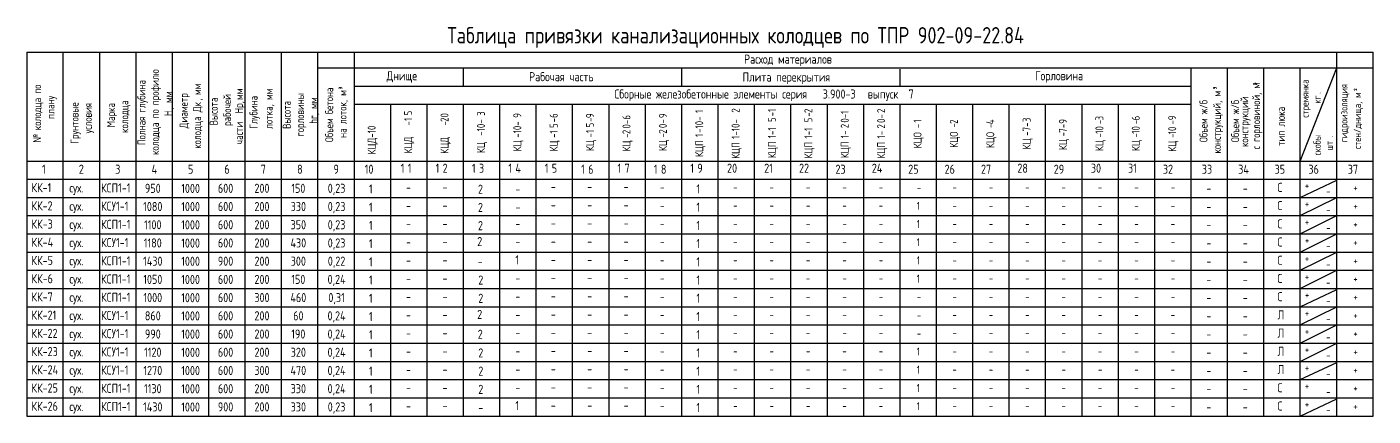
# Model space of a CAD drawing. Header units: millimetres. Extents: x 23834235 to 25435680, y -11289 to 22997815.
# Drawn here: x 24474117 to 24659117, y 22738947 to 22792346 of the extents above; entities that cross this region are included whole.
import ezdxf
from ezdxf.enums import TextEntityAlignment as Align

# ---------------------------------------------------------------- set-up
doc = ezdxf.new("R2010")
doc.units = ezdxf.units.MM
doc.styles.add('GOST 2.304', font='GOST_type.ttf')

msp = doc.modelspace()

# ---------------------------------------------------------------- linework, layer by layer
for p, q in [((24474116.784, 22788903.083), (24659116.784, 22788903.083)), ((24479116.784, 22738947.213), (24479116.784, 22788903.083)), ((24484116.784, 22738947.213), (24484116.784, 22788903.083)), ((24489116.784, 22738947.213), (24489116.784, 22788903.083)), ((24494116.784, 22738947.213), (24494116.784, 22788903.083)), ((24499116.784, 22738947.213), (24499116.784, 22788903.083)), ((24504116.784, 22738947.213), (24504116.784, 22788903.083)), ((24509116.784, 22738947.213), (24509116.784, 22788903.083)), ((24514116.784, 22738947.213), (24514116.784, 22788903.083)), ((24519116.784, 22738947.213), (24519116.784, 22788903.083)), ((24654116.784, 22738947.213), (24654116.784, 22788903.083)), ((24659116.784, 22738947.213), (24659116.784, 22788903.083)), ((24514116.784, 22786727.598), (24659116.784, 22786727.598)), ((24534116.784, 22784227.598), (24534116.784, 22786727.598)), ((24564116.784, 22784227.598), (24564116.784, 22786727.598)), ((24594116.784, 22784227.598), (24594116.784, 22786565.34)), ((24634116.784, 22738947.213), (24634116.784, 22786727.598)), ((24639116.784, 22738947.213), (24639116.784, 22786727.598)), ((24644116.784, 22738947.213), (24644116.784, 22786727.598)), ((24649116.784, 22738947.213), (24649116.784, 22786727.598)), ((24654116.784, 22738947.213), (24654116.784, 22786727.598)), ((24479116.784, 22738947.213), (24479116.784, 22783903.083)), ((24484116.784, 22738947.213), (24484116.784, 22783903.083)), ((24489116.784, 22738947.213), (24489116.784, 22783903.083)), ((24494116.784, 22738947.213), (24494116.784, 22783903.083)), ((24499116.784, 22738947.213), (24499116.784, 22783903.083)), ((24509116.784, 22738947.213), (24509116.784, 22783903.083)), ((24514116.784, 22738947.213), (24514116.784, 22783903.083)), ((24519116.784, 22784227.598), (24634116.784, 22784227.598)), ((24519116.784, 22738947.213), (24519116.784, 22783903.083)), ((24519116.784, 22781727.598), (24634116.784, 22781727.598)), ((24524116.784, 22738947.213), (24524116.784, 22781727.598)), ((24529116.784, 22738947.213), (24529116.784, 22781727.598)), ((24534116.784, 22738947.213), (24534116.784, 22781727.598)), ((24539116.784, 22738947.213), (24539116.784, 22781727.598)), ((24544116.784, 22738947.213), (24544116.784, 22781727.598)), ((24549116.784, 22738947.213), (24549116.784, 22781727.598)), ((24554116.784, 22738947.213), (24554116.784, 22781727.598)), ((24559116.784, 22738947.213), (24559116.784, 22781727.598)), ((24564116.784, 22738947.213), (24564116.784, 22781727.598)), ((24569116.784, 22738947.213), (24569116.784, 22781727.598)), ((24574116.784, 22738947.213), (24574116.784, 22781727.598)), ((24579116.784, 22738947.213), (24579116.784, 22781727.598)), ((24584116.784, 22738947.213), (24584116.784, 22781727.598)), ((24589116.784, 22738947.213), (24589116.784, 22781727.598)), ((24594116.784, 22738947.213), (24594116.784, 22781727.598)), ((24599116.784, 22738947.213), (24599116.784, 22781727.598)), ((24604116.784, 22738947.213), (24604116.784, 22781727.598)), ((24609116.784, 22738947.213), (24609116.784, 22781727.598)), ((24614116.784, 22738947.213), (24614116.784, 22781727.598)), ((24619116.784, 22738947.213), (24619116.784, 22781727.598)), ((24624116.784, 22738947.213), (24624116.784, 22781727.598)), ((24629116.784, 22738947.213), (24629116.784, 22781727.598)), ((24649116.784, 22738947.213), (24649116.784, 22781727.598)), ((24654116.784, 22738947.213), (24654116.784, 22781727.598)), ((24644116.784, 22738947.213), (24644116.784, 22779227.598)), ((24524116.784, 22738947.213), (24524116.784, 22776727.598)), ((24529116.784, 22738947.213), (24529116.784, 22776727.598)), ((24534116.784, 22738947.213), (24534116.784, 22776727.598)), ((24539116.784, 22738947.213), (24539116.784, 22776727.598)), ((24544116.784, 22738947.213), (24544116.784, 22776727.598)), ((24549116.784, 22738947.213), (24549116.784, 22776727.598)), ((24554116.784, 22738947.213), (24554116.784, 22776727.598)), ((24559116.784, 22738947.213), (24559116.784, 22776727.598)), ((24564116.784, 22738947.213), (24564116.784, 22776727.598)), ((24569116.784, 22738947.213), (24569116.784, 22776727.598)), ((24574116.784, 22738947.213), (24574116.784, 22776727.598)), ((24579116.784, 22738947.213), (24579116.784, 22776727.598)), ((24584116.784, 22738947.213), (24584116.784, 22776727.598)), ((24589116.784, 22738947.213), (24589116.784, 22776727.598)), ((24594116.784, 22738947.213), (24594116.784, 22776727.598)), ((24599116.784, 22738947.213), (24599116.784, 22776727.598)), ((24604116.784, 22738947.213), (24604116.784, 22776727.598)), ((24609116.784, 22738947.213), (24609116.784, 22776727.598)), ((24614116.784, 22738947.213), (24614116.784, 22776727.598)), ((24619116.784, 22738947.213), (24619116.784, 22776727.598)), ((24624116.784, 22738947.213), (24624116.784, 22776727.598)), ((24629116.784, 22738947.213), (24629116.784, 22776727.598)), ((24474116.784, 22773947.213), (24659116.784, 22773947.213)), ((24474116.784, 22771447.213), (24659116.784, 22771447.213)), ((24649116.784, 22768947.213), (24654116.784, 22771307.021)), ((24474116.784, 22768947.213), (24659116.784, 22768947.213)), ((24649116.784, 22766447.213), (24654116.784, 22768947.213)), ((24474116.784, 22766447.213), (24659116.784, 22766447.213)), ((24649116.784, 22763947.213), (24654116.784, 22766447.213)), ((24474116.784, 22763947.213), (24659116.784, 22763947.213)), ((24649116.784, 22761447.213), (24654116.784, 22763947.213)), ((24474116.784, 22761447.213), (24659116.784, 22761447.213)), ((24649116.784, 22758947.213), (24654116.784, 22761447.213)), ((24474116.784, 22758947.213), (24659116.784, 22758947.213)), ((24649116.784, 22756447.213), (24654116.784, 22758947.213)), ((24474116.784, 22756447.213), (24659116.784, 22756447.213)), ((24649116.784, 22753947.213), (24654116.784, 22756307.021)), ((24474116.784, 22753947.213), (24659116.784, 22753947.213)), ((24649116.784, 22751447.213), (24654116.784, 22753947.213)), ((24474116.784, 22751447.213), (24659116.784, 22751447.213)), ((24649116.784, 22748947.213), (24654116.784, 22751447.213)), ((24474116.784, 22748947.213), (24659116.784, 22748947.213)), ((24649116.784, 22746447.213), (24654116.784, 22748947.213)), ((24474116.784, 22746447.213), (24659116.784, 22746447.213)), ((24649116.784, 22743947.213), (24654116.784, 22746307.021)), ((24474116.784, 22743947.213), (24659116.784, 22743947.213)), ((24474116.784, 22741447.213), (24659116.784, 22741447.213)), ((24649116.784, 22738947.213), (24654116.784, 22741307.021)), ((24474116.784, 22738947.213), (24659116.784, 22738947.213))]:
    msp.add_line(p, q)
at = {"ltscale": 0.01}
for p, q in [((24474116.784, 22788903.083), (24474116.784, 22738947.213)), ((24649116.784, 22773947.213), (24654116.784, 22786727.598)), ((24474116.784, 22783903.083), (24474116.784, 22738947.213))]:
    msp.add_line(p, q, dxfattribs=at)

# ---------------------------------------------------------------- texts
at = {"linetype": 'ByBlock', "style": 'GOST 2.304'}
for s, height, p in [('Таблица привязки канализационных колодцев по ТПР 902-09-22.84', 2250, (24531898.093, 22790080.889)), ('Расход материалов', 1250, (24572665.789, 22787304.143)), ('Днище', 1250, (24523549.854, 22785017.13)), ('Рабочая часть', 1250, (24543122.867, 22784893.246)), ('Плита перекрытия', 1250, (24572467.782, 22784851.773)), ('Горловина', 1250, (24612669.874, 22785017.13)), ('Сборные железобетонные элементы серия ', 1250, (24554853.756, 22782517.13)), ('3.900-3 ', 1250, (24583487.093, 22782517.13)), ('выпуск ', 1250, (24589675.772, 22782517.13)), ('7', 1250, (24595282.338, 22782517.13))]:
    msp.add_text(s, height=height, dxfattribs=at).set_placement(p)
for s, height, p in [('колодца по профилю', 1100, (24492250.981, 22774782.147)), ('Полная глубина', 1100, (24490417.648, 22776125.268)), ('³', 1100, (24643741.808, 22784332.354)), ('стремянка', 1000, (24650262.365, 22779902.97)), ('колодца по', 1100, (24476073.028, 22778169.991)), ('плану', 1100, (24477906.362, 22779724.733)), ('мм', 1100, (24494084.314, 22781920.57)), ('Диаметр', 1100, (24496211.045, 22778431.915)), ('мм', 1100, (24498044.378, 22782995.64)), ('рабочей', 1100, (24502168.212, 22778760.282)), ('мм', 1100, (24503801.823, 22782329.756)), ('Глубина', 1100, (24505812.234, 22778353.957)), ('лотка, мм', 1100, (24507883.24, 22778353.957)), ('горловины', 1100, (24512200.868, 22777316.364)), ('Объем бетона ', 1100, (24516211.045, 22776536.748)), ('³', 1100, (24518044.378, 22783758.581)), ('на лоток, м', 1100, (24518044.378, 22777123.481)), ('конструкций, м', 1100, (24638201.431, 22774978.687)), ('³', 1100, (24638201.431, 22783758.581)), ('с горловиной, м', 1100, (24643590.617, 22775552.46)), ('кг', 1000, (24651929.032, 22781814.909)), ('.', 1000, (24651929.032, 22783148.92)), ('гидроизоляция', 1000, (24655602.763, 22776528.963)), ('стен/днища, м', 1000, (24657459.906, 22775601.029)), ('²', 1000, (24657459.906, 22783556.623)), ('Грунтовые', 1100, (24481211.045, 22776300.804)), ('условия', 1100, (24483044.378, 22777735.442)), ('Марка', 1100, (24486211.045, 22778565.68)), ('колодца', 1100, (24488044.378, 22777811.394)), (', ', 1100, (24494084.314, 22781009.142)), ('колодца Дк', 1100, (24498044.378, 22775629.969)), (', ', 1100, (24498044.378, 22782230.292)), ('Высота', 1100, (24500334.878, 22778830.546)), ('части  Нр', 1100, (24503801.823, 22776236.788)), (',', 1100, (24503801.823, 22781858.327)), ('Высота', 1100, (24510367.535, 22778353.957)), (' hr, мм', 1100, (24514034.202, 22778495.386)), ('2', 1100, (24572060.087, 22780578.802)), ('-1', 1100, (24577060.087, 22780068.495)), ('2', 1100, (24582060.087, 22780536.483)), ('2', 1100, (24592060.087, 22780536.483)), ('Объем ж/б ', 1100, (24636368.098, 22776536.748)), ('Объем ж/б ', 1100, (24640716.452, 22776536.748)), ('конструкций', 1100, (24641971.541, 22775871.219)), ('тип люка', 1100, (24647000.918, 22776004.203)), ('Н', 1100, (24494084.314, 22780107.123)), ('9', 1100, (24542060.087, 22779874.343)), ('-10-', 1100, (24542060.087, 22777141.601)), ('-6', 1100, (24547060.087, 22779258.238)), ('5', 1100, (24547060.087, 22778488.238)), ('9', 1100, (24552060.087, 22779832.024)), ('5', 1100, (24552060.087, 22778550.291)), ('-', 1100, (24552060.087, 22779320.291)), ('0-6', 1100, (24557060.087, 22778403.6)), ('9', 1100, (24562060.087, 22779832.024)), ('0-', 1100, (24562060.087, 22778465.653)), ('1', 1100, (24567060.087, 22780536.483)), ('-10-', 1100, (24567060.087, 22777803.741)), ('1-10-', 1100, (24572060.087, 22776991.422)), ('5', 1100, (24577060.087, 22779298.495)), ('5', 1100, (24582060.087, 22779254.75)), ('-', 1100, (24582060.087, 22780024.75)), ('0-1', 1100, (24587060.087, 22779213.857)), ('0-', 1100, (24592060.087, 22779170.112)), ('1', 1100, (24597060.087, 22779213.857)), ('2', 1100, (24602055.585, 22779040.978)), ('-', 1100, (24602055.585, 22778529.246)), ('4', 1100, (24607055.585, 22778985.978)), ('3', 1100, (24612055.585, 22779284.164)), ('-7-', 1100, (24612055.585, 22777406.06)), ('7-9', 1100, (24617055.585, 22777830.978)), ('3', 1100, (24622055.585, 22779516.844)), ('-', 1100, (24622055.585, 22779005.112)), ('6', 1100, (24627055.585, 22779516.844)), ('-', 1100, (24627055.585, 22779005.112)), ('-9', 1100, (24632060.087, 22778941.558)), ('№', 1100, (24476073.028, 22776481.573)), ('-1', 1100, (24547060.087, 22777121.867)), ('-1', 1100, (24552060.087, 22777183.92)), ('2', 1100, (24557060.087, 22777633.6)), ('-', 1100, (24557060.087, 22777121.867)), ('2', 1100, (24562060.087, 22777695.653)), ('-', 1100, (24562060.087, 22777183.92)), ('1', 1100, (24567060.087, 22777253.741)), ('1-1', 1100, (24577060.087, 22777077.486)), ('1-1', 1100, (24582060.087, 22777033.741)), ('2', 1100, (24587060.087, 22778443.857)), ('1-', 1100, (24587060.087, 22777077.486)), ('2', 1100, (24592060.087, 22778400.112)), ('1-', 1100, (24592060.087, 22777033.741)), ('КЦО', 1100, (24597060.087, 22775693.857)), ('-', 1100, (24597060.087, 22778443.857)), ('КЦО', 1100, (24602055.585, 22775779.246)), ('КЦО', 1100, (24607055.585, 22775724.246)), ('-', 1100, (24607055.585, 22778474.246)), ('-', 1100, (24617055.585, 22777319.246)), ('10', 1100, (24622055.585, 22777685.112)), ('-', 1100, (24622055.585, 22777173.379)), ('10', 1100, (24627055.585, 22777685.112)), ('-', 1100, (24627055.585, 22777173.379)), ('10', 1100, (24632060.087, 22777621.558)), ('-', 1100, (24632060.087, 22777109.825)), ('скобы', 1000, (24651928.577, 22774714.398)), ('.', 1000, (24653595.243, 22777214.398)), ('КЦ', 1100, (24542060.087, 22775271.601)), ('КЦ', 1100, (24547060.087, 22775251.867)), ('КЦ', 1100, (24552060.087, 22775313.92)), ('КЦ', 1100, (24557060.087, 22775251.867)), ('КЦ', 1100, (24562060.087, 22775313.92)), ('КЦП', 1100, (24567060.087, 22774503.741)), ('КЦП', 1100, (24572060.087, 22774241.422)), ('КЦП', 1100, (24577060.087, 22774327.486)), ('КЦП', 1100, (24582060.087, 22774283.741)), ('КЦП', 1100, (24587060.087, 22774327.486)), ('КЦП', 1100, (24592060.087, 22774283.741)), ('КЦ', 1100, (24612055.585, 22775536.06)), ('КЦ', 1100, (24617055.585, 22775449.246)), ('КЦ', 1100, (24622055.585, 22775303.379)), ('КЦ', 1100, (24627055.585, 22775303.379)), ('КЦ', 1100, (24632060.087, 22775239.825)), ('шт', 1000, (24653595.243, 22775414.398))]:
    msp.add_text(s, height=height, rotation=90, dxfattribs=at).set_placement(p)
at = {"style": 'GOST 2.304'}
for s, p in [('5', (24527060.087, 22780199.491)), ('-1', (24527060.087, 22778833.12)), ('20', (24532055.585, 22779313.838)), ('-', (24532055.585, 22778802.106)), ('3', (24537060.087, 22780149.343)), ('-10-', (24537060.087, 22777416.601)), ('КЦД-10', (24522049.567, 22774841.305)), ('КЦД', (24527060.087, 22774983.12)), ('КЦД', (24532055.585, 22774952.106)), ('КЦ', (24537060.087, 22775033.268))]:
    msp.add_text(s, height=1100, rotation=90, dxfattribs=at).set_placement(p)
for s, height, p in [('1', 1250, (24525483.86, 22772332.524)), ('1', 1250, (24526455.04, 22772332.524)), ('1', 1250, (24530275.526, 22772332.524)), ('2', 1250, (24531246.707, 22772332.524)), ('1', 1250, (24535275.526, 22772332.524)), ('3', 1250, (24536246.707, 22772332.524)), ('1', 1250, (24540275.526, 22772332.524)), ('4', 1250, (24541246.707, 22772332.524)), ('1', 1250, (24545275.526, 22772332.524)), ('5', 1250, (24546246.707, 22772332.524)), ('1', 1250, (24555275.526, 22772332.524)), ('7', 1250, (24556246.707, 22772332.524)), ('1', 1250, (24565275.526, 22772332.524)), ('9', 1250, (24566246.707, 22772332.524)), ('20', 1250, (24570335.355, 22772337.64)), ('21', 1250, (24575439.521, 22772337.64)), ('22', 1250, (24580231.188, 22772337.64)), ('24', 1250, (24590231.188, 22772337.64)), ('28', 1250, (24610231.188, 22772337.64)), ('30', 1250, (24620335.355, 22772337.64)), ('31', 1250, (24625439.521, 22772337.64)), ('1', 1250, (24476193.157, 22772197.448)), ('2', 1250, (24481249.595, 22772197.448)), ('3', 1250, (24486249.595, 22772197.448)), ('4', 1250, (24491249.595, 22772197.448)), ('5', 1250, (24496249.595, 22772197.448)), ('6', 1250, (24501249.595, 22772197.448)), ('7', 1250, (24506249.595, 22772197.448)), ('8', 1250, (24511249.595, 22772197.448)), ('9', 1250, (24516249.595, 22772197.448)), ('10', 1250, (24520543.688, 22772197.448)), ('1', 1250, (24550275.526, 22772192.332)), ('6', 1250, (24551246.707, 22772192.332)), ('1', 1250, (24560275.526, 22772192.332)), ('8', 1250, (24561246.707, 22772192.332)), ('23', 1250, (24585231.188, 22772197.448)), ('25', 1250, (24595231.188, 22772197.448)), ('26', 1250, (24600231.188, 22772197.448)), ('27', 1250, (24605231.188, 22772197.448)), ('29', 1250, (24615231.188, 22772197.448)), ('32', 1250, (24630231.188, 22772197.448)), ('33', 1250, (24635579.837, 22772197.448)), ('34', 1250, (24640579.837, 22772197.448)), ('35', 1250, (24645579.837, 22772197.448)), ('36', 1250, (24650231.188, 22772197.448)), ('37', 1250, (24655639.63, 22772197.448)), ('КК-1', 1250, (24474727.31, 22769670.267)), ('сух.', 1250, (24479949.712, 22769632.182)), ('КСП1-1', 1250, (24484303.545, 22769627.68)), ('1', 1250, (24521124.103, 22769483.759)), ('-', 1250, (24526211.873, 22769712.947)), ('-', 1250, (24531228.926, 22769744.15)), ('2', 1250, (24536104.118, 22769450.877)), ('-', 1250, (24541238.932, 22769473.383)), ('-', 1250, (24546117.727, 22769806.029)), ('-', 1250, (24551117.727, 22769806.029)), ('-', 1250, (24556117.727, 22769806.029)), ('-', 1100, (24561117.727, 22769806.029)), ('1', 1250, (24566124.103, 22769483.759)), ('-', 1100, (24571177.057, 22769818.476)), ('-', 1100, (24576177.057, 22769818.476)), ('-', 1100, (24581177.057, 22769818.476)), ('-', 1100, (24586177.057, 22769818.476)), ('-', 1100, (24591177.057, 22769818.476)), ('-', 1100, (24596400.878, 22769752.739)), ('-', 1100, (24601302.112, 22769804.452)), ('-', 1100, (24606302.112, 22769804.452)), ('-', 1100, (24611302.112, 22769804.452)), ('-', 1100, (24616302.112, 22769804.452)), ('-', 1100, (24621302.112, 22769804.452)), ('-', 1100, (24626302.112, 22769804.452)), ('-', 1100, (24631302.112, 22769804.452)), ('С', 1250, (24645978.32, 22769701.866)), ('+', 1100, (24649743.805, 22770057.055)), ('+', 1100, (24656400.878, 22769752.739)), ('КК-2', 1250, (24474727.31, 22767170.267)), ('сух.', 1250, (24479949.712, 22767132.182)), ('КСУ1-1', 1250, (24484303.545, 22767127.68)), ('1', 1250, (24521124.103, 22766983.759)), ('2', 1250, (24536104.118, 22766950.877)), ('1', 1250, (24566124.103, 22766983.759)), ('1', 1100, (24596400.878, 22767252.739)), ('С', 1250, (24645978.32, 22767201.866)), ('+', 1100, (24649743.805, 22767557.055)), ('-', 1100, (24652659.516, 22769246.131)), ('+', 1100, (24656400.878, 22767252.739)), ('-', 1250, (24526211.873, 22767212.947)), ('-', 1250, (24531228.926, 22767244.15)), ('-', 1250, (24541266.327, 22767005.969)), ('-', 1250, (24546117.727, 22767306.029)), ('-', 1250, (24551117.727, 22767306.029)), ('-', 1250, (24556117.727, 22767306.029)), ('-', 1100, (24561117.727, 22767306.029)), ('-', 1100, (24571177.057, 22767318.476)), ('-', 1100, (24576177.057, 22767318.476)), ('-', 1100, (24581177.057, 22767318.476)), ('-', 1100, (24586177.057, 22767318.476)), ('-', 1100, (24591177.057, 22767318.476)), ('-', 1100, (24601302.112, 22767304.452)), ('-', 1100, (24606302.112, 22767304.452)), ('-', 1100, (24611302.112, 22767304.452)), ('-', 1100, (24616302.112, 22767304.452)), ('-', 1100, (24621302.112, 22767304.452)), ('-', 1100, (24626302.112, 22767304.452)), ('-', 1100, (24631302.112, 22767304.452)), ('-', 1100, (24652659.516, 22766746.131)), ('КК-3', 1250, (24474727.31, 22764670.267)), ('сух.', 1250, (24479949.712, 22764632.182)), ('КСП1-1', 1250, (24484303.545, 22764627.68)), ('1', 1250, (24521124.103, 22764483.759)), ('-', 1250, (24526211.873, 22764712.947)), ('-', 1250, (24531228.926, 22764744.15)), ('2', 1250, (24536104.118, 22764450.877)), ('-', 1250, (24541238.932, 22764752.739)), ('-', 1250, (24546117.727, 22764806.029)), ('-', 1250, (24551117.727, 22764806.029)), ('-', 1250, (24556117.727, 22764806.029)), ('-', 1100, (24561117.727, 22764806.029)), ('1', 1250, (24566124.103, 22764483.759)), ('-', 1100, (24571177.057, 22764818.476)), ('-', 1100, (24576177.057, 22764818.476)), ('-', 1100, (24581177.057, 22764818.476)), ('-', 1100, (24586177.057, 22764818.476)), ('-', 1100, (24591177.057, 22764818.476)), ('1', 1100, (24596400.878, 22764752.739)), ('-', 1100, (24601302.112, 22764804.452)), ('-', 1100, (24606302.112, 22764804.452)), ('-', 1100, (24611302.112, 22764804.452)), ('-', 1100, (24616302.112, 22764804.452)), ('-', 1100, (24621302.112, 22764804.452)), ('-', 1100, (24626302.112, 22764804.452)), ('-', 1100, (24631302.112, 22764804.452)), ('С', 1250, (24645978.32, 22764701.866)), ('+', 1100, (24649743.805, 22765057.055)), ('-', 1100, (24652659.516, 22764246.131)), ('+', 1100, (24656400.878, 22764752.739)), ('КК-4', 1250, (24474727.31, 22762170.267)), ('сух.', 1250, (24479949.712, 22762132.182)), ('КСУ1-1', 1250, (24484303.545, 22762127.68)), ('1', 1250, (24521124.103, 22761983.759)), ('-', 1250, (24526211.873, 22762212.947)), ('-', 1250, (24531228.926, 22762244.15)), ('2', 1250, (24535995.935, 22762266.562)), ('-', 1250, (24541238.932, 22762252.739)), ('-', 1250, (24546117.727, 22762306.029)), ('-', 1250, (24551117.727, 22762306.029)), ('-', 1250, (24556117.727, 22762306.029)), ('-', 1100, (24561117.727, 22762306.029)), ('1', 1250, (24566124.103, 22761983.759)), ('-', 1100, (24571177.057, 22762318.476)), ('-', 1100, (24576177.057, 22762318.476)), ('-', 1100, (24581177.057, 22762318.476)), ('-', 1100, (24586177.057, 22762318.476)), ('-', 1100, (24591177.057, 22762318.476)), ('1', 1100, (24596400.878, 22762252.739)), ('-', 1100, (24601302.112, 22762304.452)), ('-', 1100, (24606302.112, 22762304.452)), ('-', 1100, (24611302.112, 22762304.452)), ('-', 1100, (24616302.112, 22762304.452)), ('-', 1100, (24621302.112, 22762304.452)), ('-', 1100, (24626302.112, 22762304.452)), ('-', 1100, (24631302.112, 22762304.452)), ('С', 1250, (24645978.32, 22762201.866)), ('+', 1100, (24649743.805, 22762557.055)), ('+', 1100, (24656400.878, 22762252.739)), ('КК-5', 1250, (24474727.31, 22759670.267)), ('КСП1-1', 1250, (24484303.545, 22759627.68)), ('1', 1250, (24521124.103, 22759483.759)), ('1', 1250, (24541238.932, 22759752.739)), ('1', 1250, (24566124.103, 22759483.759)), ('1', 1100, (24596400.878, 22759752.739)), ('С', 1250, (24645978.32, 22759701.866)), ('+', 1100, (24649743.805, 22760057.055)), ('-', 1100, (24652659.516, 22761746.131)), ('сух.', 1250, (24479949.712, 22759632.182)), ('-', 1250, (24526211.873, 22759712.947)), ('-', 1250, (24531228.926, 22759744.15)), ('-', 1250, (24536071.213, 22759549.522)), ('-', 1250, (24546117.727, 22759806.029)), ('-', 1250, (24551117.727, 22759806.029)), ('-', 1250, (24556117.727, 22759806.029)), ('-', 1100, (24561117.727, 22759806.029)), ('-', 1100, (24571177.057, 22759818.476)), ('-', 1100, (24576177.057, 22759818.476)), ('-', 1100, (24581177.057, 22759818.476)), ('-', 1100, (24586177.057, 22759818.476)), ('-', 1100, (24591177.057, 22759818.476)), ('-', 1100, (24601302.112, 22759804.452)), ('-', 1100, (24606302.112, 22759804.452)), ('-', 1100, (24611302.112, 22759804.452)), ('-', 1100, (24616302.112, 22759804.452)), ('-', 1100, (24621302.112, 22759804.452)), ('-', 1100, (24626302.112, 22759804.452)), ('-', 1100, (24631302.112, 22759804.452)), ('-', 1100, (24652659.516, 22759246.131)), ('+', 1100, (24656400.878, 22759752.739)), ('КК-6', 1250, (24474727.31, 22757170.267)), ('сух.', 1250, (24479949.712, 22757132.182)), ('КСП1-1', 1250, (24484303.545, 22757127.68)), ('1', 1250, (24521124.103, 22756983.759)), ('-', 1250, (24526211.873, 22757212.947)), ('-', 1250, (24531228.926, 22757244.15)), ('2', 1250, (24536148.142, 22756983.759)), ('-', 1250, (24541238.932, 22757252.739)), ('-', 1250, (24546117.727, 22757306.029)), ('-', 1250, (24551117.727, 22757306.029)), ('-', 1250, (24556117.727, 22757306.029)), ('-', 1100, (24561117.727, 22757306.029)), ('1', 1250, (24566124.103, 22756983.759)), ('-', 1100, (24571177.057, 22757318.476)), ('-', 1100, (24576177.057, 22757318.476)), ('-', 1100, (24581177.057, 22757318.476)), ('-', 1100, (24586177.057, 22757318.476)), ('-', 1100, (24591177.057, 22757318.476)), ('1', 1100, (24596400.878, 22757252.739)), ('-', 1100, (24601302.112, 22757304.452)), ('-', 1100, (24606302.112, 22757304.452)), ('-', 1100, (24611302.112, 22757304.452)), ('-', 1100, (24616302.112, 22757304.452)), ('-', 1100, (24621302.112, 22757304.452)), ('-', 1100, (24626302.112, 22757304.452)), ('-', 1100, (24631302.112, 22757304.452)), ('С', 1250, (24645978.32, 22757201.866)), ('+', 1100, (24649743.805, 22757557.055)), ('-', 1100, (24652659.516, 22756746.131)), ('+', 1100, (24656400.878, 22757252.739)), ('КК-7', 1250, (24474727.31, 22754670.267)), ('сух.', 1250, (24479949.712, 22754632.182)), ('КСП1-1', 1250, (24484303.545, 22754627.68)), ('1', 1250, (24521124.103, 22754483.759)), ('-', 1250, (24526211.873, 22754712.947)), ('-', 1250, (24531228.926, 22754744.15)), ('2', 1250, (24536148.142, 22754483.759)), ('-', 1250, (24541238.932, 22754752.739)), ('-', 1250, (24546117.727, 22754806.029)), ('-', 1250, (24551117.727, 22754806.029)), ('-', 1250, (24556117.727, 22754806.029)), ('-', 1100, (24561117.727, 22754806.029)), ('1', 1250, (24566124.103, 22754483.759)), ('-', 1100, (24571177.057, 22754818.476)), ('-', 1100, (24576177.057, 22754818.476)), ('-', 1100, (24581177.057, 22754818.476)), ('-', 1100, (24586177.057, 22754818.476)), ('-', 1100, (24591177.057, 22754818.476)), ('-', 1100, (24596400.878, 22754752.739)), ('-', 1100, (24601302.112, 22754804.452)), ('-', 1100, (24606302.112, 22754804.452)), ('-', 1100, (24611302.112, 22754804.452)), ('-', 1100, (24616302.112, 22754804.452)), ('-', 1100, (24621302.112, 22754804.452)), ('-', 1100, (24626302.112, 22754804.452)), ('-', 1100, (24631302.112, 22754804.452)), ('С', 1250, (24645978.32, 22754701.866)), ('+', 1100, (24649743.805, 22755057.055)), ('+', 1100, (24656400.878, 22754752.739)), ('КК-21', 1250, (24474727.31, 22752170.267)), ('КСУ1-1', 1250, (24484303.545, 22752127.68)), ('1', 1250, (24521124.103, 22751983.759)), ('2', 1250, (24535995.935, 22752266.562)), ('1', 1250, (24566124.103, 22751983.759)), ('Л', 1250, (24645978.32, 22752201.866)), ('+', 1100, (24649743.805, 22752557.055)), ('-', 1100, (24652659.516, 22754246.131)), ('сух.', 1250, (24479949.712, 22752132.182)), ('-', 1250, (24526211.873, 22752212.947)), ('-', 1250, (24531228.926, 22752244.15)), ('-', 1250, (24541238.932, 22752252.739)), ('-', 1250, (24546117.727, 22752306.029)), ('-', 1250, (24551117.727, 22752306.029)), ('-', 1250, (24556117.727, 22752306.029)), ('-', 1100, (24561117.727, 22752306.029)), ('-', 1100, (24571177.057, 22752318.476)), ('-', 1100, (24576177.057, 22752318.476)), ('-', 1100, (24581177.057, 22752318.476)), ('-', 1100, (24586177.057, 22752318.476)), ('-', 1100, (24591177.057, 22752318.476)), ('-', 1100, (24596400.878, 22752252.739)), ('-', 1100, (24601302.112, 22752304.452)), ('-', 1100, (24606302.112, 22752304.452)), ('-', 1100, (24611302.112, 22752304.452)), ('-', 1100, (24616302.112, 22752304.452)), ('-', 1100, (24621302.112, 22752304.452)), ('-', 1100, (24626302.112, 22752304.452)), ('-', 1100, (24631302.112, 22752304.452)), ('-', 1100, (24652659.516, 22751746.131)), ('+', 1100, (24656400.878, 22752252.739)), ('КК-22', 1250, (24474727.31, 22749670.267)), ('сух.', 1250, (24479949.712, 22749632.182)), ('КСУ1-1', 1250, (24484303.545, 22749627.68)), ('1', 1250, (24521124.103, 22749483.759)), ('-', 1250, (24526211.873, 22749712.947)), ('-', 1250, (24531228.926, 22749744.15)), ('2', 1250, (24536071.213, 22749549.522)), ('-', 1250, (24541238.932, 22749752.739)), ('-', 1250, (24546117.727, 22749806.029)), ('-', 1250, (24551117.727, 22749806.029)), ('-', 1250, (24556117.727, 22749806.029)), ('-', 1100, (24561117.727, 22749806.029)), ('1', 1250, (24566124.103, 22749483.759)), ('-', 1100, (24571177.057, 22749818.476)), ('-', 1100, (24576177.057, 22749818.476)), ('-', 1100, (24581177.057, 22749818.476)), ('-', 1100, (24586177.057, 22749818.476)), ('-', 1100, (24591177.057, 22749818.476)), ('-', 1100, (24596400.878, 22749752.739)), ('-', 1100, (24601302.112, 22749804.452)), ('-', 1100, (24606302.112, 22749804.452)), ('-', 1100, (24611302.112, 22749804.452)), ('-', 1100, (24616302.112, 22749804.452)), ('-', 1100, (24621302.112, 22749804.452)), ('-', 1100, (24626302.112, 22749804.452)), ('-', 1100, (24631302.112, 22749804.452)), ('Л', 1250, (24645978.32, 22749701.866)), ('+', 1100, (24649743.805, 22750057.055)), ('-', 1100, (24652659.516, 22749246.131)), ('+', 1100, (24656400.878, 22749752.739)), ('КК-23', 1250, (24474727.31, 22747170.267)), ('сух.', 1250, (24479949.712, 22747132.182)), ('КСУ1-1', 1250, (24484303.545, 22747127.68)), ('1', 1250, (24521124.103, 22746983.759)), ('-', 1250, (24526211.873, 22747212.947)), ('-', 1250, (24531228.926, 22747244.15)), ('2', 1250, (24536148.142, 22746983.759)), ('-', 1250, (24541238.932, 22747252.739)), ('-', 1250, (24546117.727, 22747306.029)), ('-', 1250, (24551117.727, 22747306.029)), ('-', 1250, (24556117.727, 22747306.029)), ('-', 1100, (24561117.727, 22747306.029)), ('1', 1250, (24566124.103, 22746983.759)), ('-', 1100, (24571177.057, 22747318.476)), ('-', 1100, (24576177.057, 22747318.476)), ('-', 1100, (24581177.057, 22747318.476)), ('-', 1100, (24586177.057, 22747318.476)), ('-', 1100, (24591177.057, 22747318.476)), ('1', 1100, (24596400.878, 22747252.739)), ('-', 1100, (24601302.112, 22747304.452)), ('-', 1100, (24606302.112, 22747304.452)), ('-', 1100, (24611302.112, 22747304.452)), ('-', 1100, (24616302.112, 22747304.452)), ('-', 1100, (24621302.112, 22747304.452)), ('-', 1100, (24626302.112, 22747304.452)), ('-', 1100, (24631302.112, 22747304.452)), ('Л', 1250, (24645978.32, 22747201.866)), ('+', 1100, (24649743.805, 22747557.055)), ('+', 1100, (24656400.878, 22747252.739)), ('КК-24', 1250, (24474727.31, 22744670.267)), ('КСУ1-1', 1250, (24484303.545, 22744627.68)), ('1', 1100, (24596400.878, 22744752.739)), ('Л', 1250, (24645978.32, 22744701.866)), ('+', 1100, (24649743.805, 22745057.055)), ('-', 1100, (24652659.516, 22746746.131)), ('сух.', 1250, (24479949.712, 22744632.182)), ('1', 1250, (24521124.103, 22744483.759)), ('-', 1250, (24526211.873, 22744712.947)), ('-', 1250, (24531228.926, 22744744.15)), ('2', 1250, (24536148.142, 22744483.759)), ('-', 1250, (24541238.932, 22744752.739)), ('-', 1250, (24546117.727, 22744806.029)), ('-', 1250, (24551117.727, 22744806.029)), ('-', 1250, (24556117.727, 22744806.029)), ('-', 1100, (24561117.727, 22744806.029)), ('1', 1250, (24566124.103, 22744483.759)), ('-', 1100, (24571177.057, 22744818.476)), ('-', 1100, (24576177.057, 22744818.476)), ('-', 1100, (24581177.057, 22744818.476)), ('-', 1100, (24586177.057, 22744818.476)), ('-', 1100, (24591177.057, 22744818.476)), ('-', 1100, (24601302.112, 22744804.452)), ('-', 1100, (24606302.112, 22744804.452)), ('-', 1100, (24611302.112, 22744804.452)), ('-', 1100, (24616302.112, 22744804.452)), ('-', 1100, (24621302.112, 22744804.452)), ('-', 1100, (24626302.112, 22744804.452)), ('-', 1100, (24631302.112, 22744804.452)), ('-', 1100, (24652659.516, 22744246.131)), ('+', 1100, (24656400.878, 22744752.739)), ('КК-25', 1250, (24474727.31, 22742170.267)), ('сух.', 1250, (24479949.712, 22742132.182)), ('КСП1-1', 1250, (24484303.545, 22742127.68)), ('1', 1250, (24521124.103, 22741983.759)), ('-', 1250, (24526211.873, 22742212.947)), ('-', 1250, (24531228.926, 22742244.15)), ('2', 1250, (24536148.142, 22741983.759)), ('-', 1250, (24541238.932, 22742252.739)), ('-', 1250, (24546117.727, 22742306.029)), ('-', 1250, (24551117.727, 22742306.029)), ('-', 1250, (24556117.727, 22742306.029)), ('-', 1100, (24561117.727, 22742306.029)), ('1', 1250, (24566124.103, 22741983.759)), ('-', 1100, (24571177.057, 22742318.476)), ('-', 1100, (24576177.057, 22742318.476)), ('-', 1100, (24581177.057, 22742318.476)), ('-', 1100, (24586177.057, 22742318.476)), ('-', 1100, (24591177.057, 22742318.476)), ('1', 1100, (24596400.878, 22742252.739)), ('-', 1100, (24601302.112, 22742304.452)), ('-', 1100, (24606302.112, 22742304.452)), ('-', 1100, (24611302.112, 22742304.452)), ('-', 1100, (24616302.112, 22742304.452)), ('-', 1100, (24621302.112, 22742304.452)), ('-', 1100, (24626302.112, 22742304.452)), ('-', 1100, (24631302.112, 22742304.452)), ('С', 1250, (24645978.32, 22742201.866)), ('+', 1100, (24649743.805, 22742557.055)), ('-', 1100, (24652659.516, 22741746.131)), ('+', 1100, (24656400.878, 22742252.739)), ('КК-26', 1250, (24474727.31, 22739670.267)), ('сух.', 1250, (24479949.712, 22739632.182)), ('КСП1-1', 1250, (24484303.545, 22739627.68)), ('1', 1250, (24521124.103, 22739483.759)), ('-', 1250, (24526211.873, 22739712.947)), ('-', 1250, (24531228.926, 22739744.15)), ('1', 1250, (24541238.932, 22739752.739)), ('-', 1250, (24546117.727, 22739806.029)), ('-', 1250, (24551117.727, 22739806.029)), ('-', 1250, (24556117.727, 22739806.029)), ('-', 1100, (24561117.727, 22739806.029)), ('1', 1250, (24566124.103, 22739483.759)), ('-', 1100, (24571177.057, 22739818.476)), ('-', 1100, (24576177.057, 22739818.476)), ('-', 1100, (24581177.057, 22739818.476)), ('-', 1100, (24586177.057, 22739818.476)), ('-', 1100, (24591177.057, 22739818.476)), ('1', 1100, (24596400.878, 22739752.739)), ('-', 1100, (24601302.112, 22739804.452)), ('-', 1100, (24606302.112, 22739804.452)), ('-', 1100, (24611302.112, 22739804.452)), ('-', 1100, (24616302.112, 22739804.452)), ('-', 1100, (24621302.112, 22739804.452)), ('-', 1100, (24626302.112, 22739804.452)), ('-', 1100, (24631302.112, 22739804.452)), ('С', 1250, (24645978.32, 22739701.866)), ('+', 1100, (24649743.805, 22740057.055)), ('+', 1100, (24656400.878, 22739752.739)), ('-', 1250, (24536148.142, 22739483.759)), ('-', 1100, (24652659.516, 22739246.131))]:
    msp.add_text(s, height=height, dxfattribs=at).set_placement(p)
for s, p in [('950', (24491417.029, 22770827.304)), ('1000', (24496611.666, 22770812.921)), ('600', (24501417.029, 22770827.304)), ('200', (24506417.029, 22770827.304)), ('150', (24511417.029, 22770827.304)), ('0,23', (24516670.438, 22770827.304)), ('-', (24636549.019, 22770827.304)), ('-', (24641549.019, 22770827.304)), ('1080', (24491417.029, 22768327.304)), ('1000', (24496611.666, 22768312.921)), ('600', (24501417.029, 22768327.304)), ('200', (24506417.029, 22768327.304)), ('330', (24511417.029, 22768327.304)), ('0,23', (24516670.438, 22768327.304)), ('-', (24636549.019, 22768327.304)), ('-', (24641549.019, 22768327.304)), ('1100', (24491417.029, 22765827.304)), ('1000', (24496611.666, 22765812.921)), ('600', (24501417.029, 22765827.304)), ('200', (24506417.029, 22765827.304)), ('350', (24511417.029, 22765827.304)), ('0,23', (24516670.438, 22765827.304)), ('-', (24636549.019, 22765827.304)), ('-', (24641549.019, 22765827.304)), ('1180', (24491417.029, 22763327.304)), ('1000', (24496611.666, 22763312.921)), ('600', (24501417.029, 22763327.304)), ('200', (24506417.029, 22763327.304)), ('430', (24511417.029, 22763327.304)), ('0,23', (24516670.438, 22763327.304)), ('-', (24636549.019, 22763327.304)), ('-', (24641549.019, 22763327.304)), ('1430', (24491417.029, 22760827.304)), ('1000', (24496611.666, 22760812.921)), ('900', (24501417.029, 22760827.304)), ('200', (24506417.029, 22760827.304)), ('300', (24511417.029, 22760827.304)), ('0,22', (24516670.438, 22760827.304)), ('-', (24636549.019, 22760827.304)), ('-', (24641549.019, 22760827.304)), ('1050', (24491417.029, 22758327.304)), ('1000', (24496611.666, 22758312.921)), ('600', (24501417.029, 22758327.304)), ('200', (24506417.029, 22758327.304)), ('150', (24511417.029, 22758327.304)), ('0,24', (24516670.438, 22758327.304)), ('-', (24636549.019, 22758327.304)), ('-', (24641549.019, 22758327.304)), ('1000', (24491417.029, 22755827.304)), ('1000', (24496611.666, 22755812.921)), ('600', (24501417.029, 22755827.304)), ('300', (24506417.029, 22755827.304)), ('460', (24511417.029, 22755827.304)), ('0,31', (24516670.438, 22755827.304)), ('-', (24636549.019, 22755827.304)), ('-', (24641549.019, 22755827.304)), ('860', (24491417.029, 22753327.304)), ('1000', (24496611.666, 22753312.921)), ('600', (24501417.029, 22753327.304)), ('200', (24506417.029, 22753327.304)), ('60', (24511417.029, 22753327.304)), ('0,24', (24516670.438, 22753327.304)), ('-', (24636549.019, 22753327.304)), ('-', (24641549.019, 22753327.304)), ('990', (24491417.029, 22750827.304)), ('1000', (24496611.666, 22750812.921)), ('600', (24501417.029, 22750827.304)), ('200', (24506417.029, 22750827.304)), ('190', (24511417.029, 22750827.304)), ('0,24', (24516670.438, 22750827.304)), ('-', (24636549.019, 22750827.304)), ('-', (24641549.019, 22750827.304)), ('1120', (24491417.029, 22748327.304)), ('1000', (24496611.666, 22748312.921)), ('600', (24501417.029, 22748327.304)), ('200', (24506417.029, 22748327.304)), ('320', (24511417.029, 22748327.304)), ('0,24', (24516670.438, 22748327.304)), ('-', (24636549.019, 22748327.304)), ('-', (24641549.019, 22748327.304)), ('1270', (24491417.029, 22745827.304)), ('1000', (24496611.666, 22745812.921)), ('600', (24501417.029, 22745827.304)), ('300', (24506417.029, 22745827.304)), ('470', (24511417.029, 22745827.304)), ('0,24', (24516670.438, 22745827.304)), ('-', (24636549.019, 22745827.304)), ('-', (24641549.019, 22745827.304)), ('1130', (24491417.029, 22743327.304)), ('1000', (24496611.666, 22743312.921)), ('600', (24501417.029, 22743327.304)), ('200', (24506417.029, 22743327.304)), ('330', (24511417.029, 22743327.304)), ('0,24', (24516670.438, 22743327.304)), ('-', (24636549.019, 22743327.304)), ('-', (24641549.019, 22743327.304)), ('1430', (24491417.029, 22740827.304)), ('1000', (24496611.666, 22740812.921)), ('900', (24501417.029, 22740827.304)), ('200', (24506417.029, 22740827.304)), ('330', (24511417.029, 22740827.304)), ('0,23', (24516670.438, 22740827.304)), ('-', (24636549.019, 22740827.304)), ('-', (24641549.019, 22740827.304))]:
    msp.add_text(s, height=1250, dxfattribs=at).set_placement(p, align=Align.TOP_CENTER)

doc.saveas('drawing.dxf')
